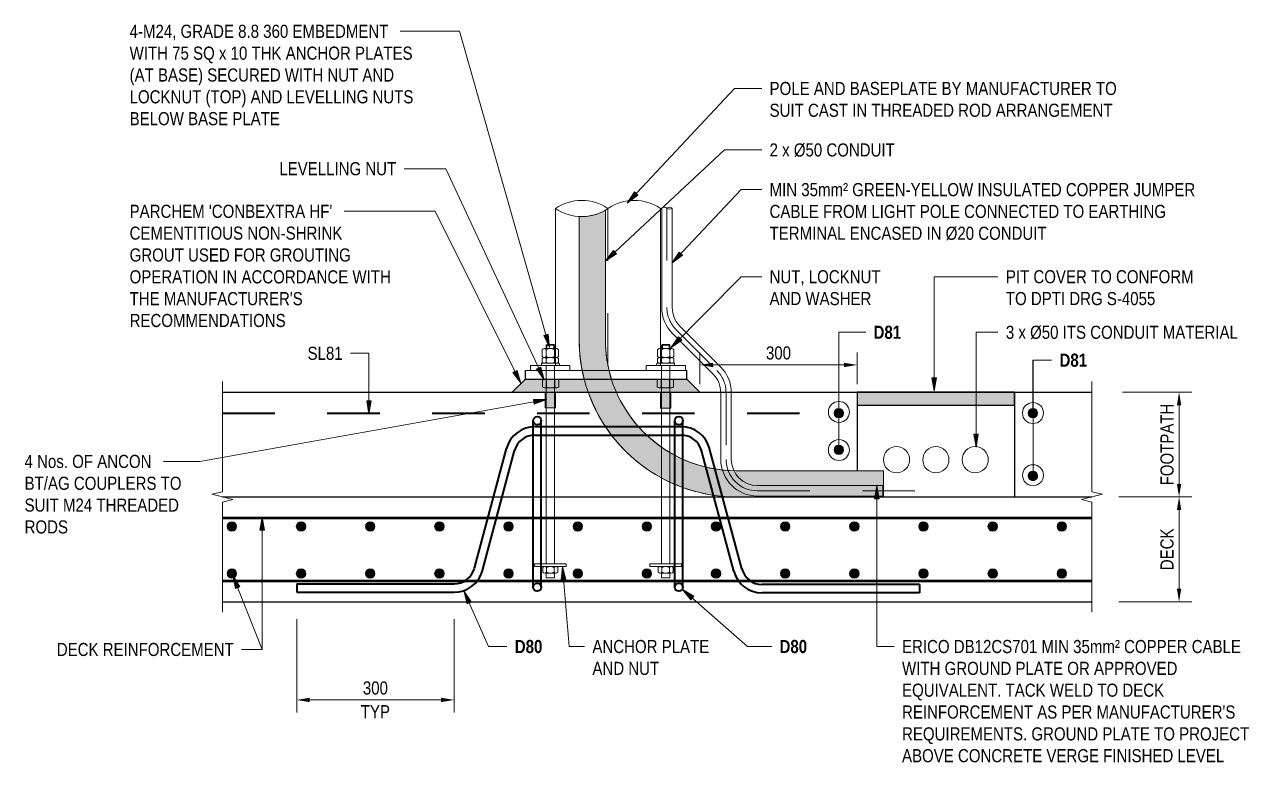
# Model space of a CAD drawing. Header units: metres. Extents: x 0.3 to 22.9, y 2.6 to 31.6.
# Drawn here: x 15.531 to 17.873, y 11.308 to 12.716 of the extents above; entities that cross this region are included whole.
import ezdxf

# ---------------------------------------------------------------- set-up
doc = ezdxf.new("R2010")
doc.units = ezdxf.units.M
doc.linetypes.add('JacobsCenter', pattern=[0.015, 0.009, -0.0015, 0.003, -0.0015])
doc.linetypes.add('JacobsDash', pattern=[0.0045, 0.003, -0.0015])
doc.layers.get('Defpoints').update_dxf_attribs({"color": 41})
for name, color, linetype, lineweight in [('A-ANNO-DIMS', 7, 'Continuous', 9), ('A-DETL', 7, 'Continuous', 13), ('A-DETL-GENF', 7, 'Continuous', 9), ('A-DETL-HDLN', 7, 'JacobsDash', 9), ('A-DETL-THIN', 7, 'Continuous', 9), ('G-ANNO-TEXT', 7, 'Continuous', 9)]:
    doc.layers.add(name, color=color, linetype=linetype, lineweight=lineweight)
doc.styles.add('Arial Narrow_4', font='ARIALN.TTF', dxfattribs={"height": 0.025})
doc.styles.add('Arial Narrow_B_2', font='ARIALNB.TTF', dxfattribs={"height": 0.025})
doc.dimstyles.new('Dimension_Standard_T__mm_', dxfattribs={"dimscale": 0.3048, "dimtxt": 0.025586, "dimasz": 0.082021, "dimexe": 0.07874, "dimexo": 0.049213, "dimgap": 0.032808, "dimtad": 1, "dimdec": 0, "dimlfac": 1000, "dimzin": 0, "dimdsep": 46, "dimtxsty": 'Arial Narrow_4', "dimsah": 1, "dimcen": 0.09, "dimaunit": 1, "dimadec": 4, "dimazin": 0, "dimtfac": 1, "dimtdec": 4, "dimtix": 1, "dimtmove": 0, "dimatfit": 3, "dimfxl": 1, "dimtvp": 1, "dimtolj": 1, "dimtzin": 0, "dimlwd": 18, "dimlwe": 18, "dimarcsym": 2})

# ---------------------------------------------------------------- blocks, each defined once
blk = doc.blocks.new('B_Det_Reinf_Bar Section_2D - Reo Dot_Scale 10_Section-2703256-DRG-2873137 - SECTION 1')
at = {"layer": 'A-DETL-GENF'}
blk.add_hatch(color=256, dxfattribs=at).paths.add_polyline_path([(0, -0.009), (0.0023, -0.0087), (0.0045, -0.0078), (0.0064, -0.0064), (0.0078, -0.0045), (0.0087, -0.0023), (0.009, 0), (0.0087, 0.0023), (0.0078, 0.0045), (0.0064, 0.0064), (0.0045, 0.0078), (0.0023, 0.0087), (0, 0.009), (-0.0023, 0.0087), (-0.0045, 0.0078), (-0.0064, 0.0064), (-0.0078, 0.0045), (-0.0087, 0.0023), (-0.009, 0), (-0.0087, -0.0023), (-0.0078, -0.0045), (-0.0064, -0.0064), (-0.0045, -0.0078), (-0.0023, -0.0087)])
for start, end in [(360, 180), (180, 360)]:
    blk.add_arc((0, 0), 0.009, start, end, dxfattribs=at)
blk = doc.blocks.new('Repeating Detail - Reo Dot_Scale 10_Section-2703256-DRG-2873137 - SECTION 1')
at = {"layer": 'A-DETL-GENF'}
for points in [[(0.009, 1.582), (0.0087, 1.5843), (0.0078, 1.5865), (0.0064, 1.5884), (0.0045, 1.5898), (0.0023, 1.5907), (0, 1.591), (-0.0023, 1.5907), (-0.0045, 1.5898), (-0.0064, 1.5884), (-0.0078, 1.5865), (-0.0087, 1.5843), (-0.009, 1.582), (-0.0087, 1.5797), (-0.0078, 1.5775), (-0.0064, 1.5756), (-0.0045, 1.5742), (-0.0023, 1.5733), (0, 1.573), (0.0023, 1.5733), (0.0045, 1.5742), (0.0064, 1.5756), (0.0078, 1.5775), (0.0087, 1.5797)], [(0.009, 1.4502), (0.0087, 1.4525), (0.0078, 1.4547), (0.0064, 1.4565), (0.0045, 1.458), (0.0023, 1.4589), (0, 1.4592), (-0.0023, 1.4589), (-0.0045, 1.458), (-0.0064, 1.4565), (-0.0078, 1.4547), (-0.0087, 1.4525), (-0.009, 1.4502), (-0.0087, 1.4478), (-0.0078, 1.4457), (-0.0064, 1.4438), (-0.0045, 1.4424), (-0.0023, 1.4415), (0, 1.4412), (0.0023, 1.4415), (0.0045, 1.4424), (0.0064, 1.4438), (0.0078, 1.4457), (0.0087, 1.4478)], [(0.009, 1.3183), (0.0087, 1.3207), (0.0078, 1.3228), (0.0064, 1.3247), (0.0045, 1.3261), (0.0023, 1.327), (0, 1.3273), (-0.0023, 1.327), (-0.0045, 1.3261), (-0.0064, 1.3247), (-0.0078, 1.3228), (-0.0087, 1.3207), (-0.009, 1.3183), (-0.0087, 1.316), (-0.0078, 1.3138), (-0.0064, 1.312), (-0.0045, 1.3105), (-0.0023, 1.3096), (0, 1.3093), (0.0023, 1.3096), (0.0045, 1.3105), (0.0064, 1.312), (0.0078, 1.3138), (0.0087, 1.316)], [(0.009, 1.1865), (0.0087, 1.1888), (0.0078, 1.191), (0.0064, 1.1929), (0.0045, 1.1943), (0.0023, 1.1952), (0, 1.1955), (-0.0023, 1.1952), (-0.0045, 1.1943), (-0.0064, 1.1929), (-0.0078, 1.191), (-0.0087, 1.1888), (-0.009, 1.1865), (-0.0087, 1.1842), (-0.0078, 1.182), (-0.0064, 1.1801), (-0.0045, 1.1787), (-0.0023, 1.1778), (0, 1.1775), (0.0023, 1.1778), (0.0045, 1.1787), (0.0064, 1.1801), (0.0078, 1.182), (0.0087, 1.1842)], [(0.009, 1.0547), (0.0087, 1.057), (0.0078, 1.0592), (0.0064, 1.061), (0.0045, 1.0625), (0.0023, 1.0634), (0, 1.0637), (-0.0023, 1.0634), (-0.0045, 1.0625), (-0.0064, 1.061), (-0.0078, 1.0592), (-0.0087, 1.057), (-0.009, 1.0547), (-0.0087, 1.0523), (-0.0078, 1.0502), (-0.0064, 1.0483), (-0.0045, 1.0469), (-0.0023, 1.046), (0, 1.0457), (0.0023, 1.046), (0.0045, 1.0469), (0.0064, 1.0483), (0.0078, 1.0502), (0.0087, 1.0523)], [(0.009, 0.9228), (0.0087, 0.9252), (0.0078, 0.9273), (0.0064, 0.9292), (0.0045, 0.9306), (0.0023, 0.9315), (0, 0.9318), (-0.0023, 0.9315), (-0.0045, 0.9306), (-0.0064, 0.9292), (-0.0078, 0.9273), (-0.0087, 0.9252), (-0.009, 0.9228), (-0.0087, 0.9205), (-0.0078, 0.9183), (-0.0064, 0.9165), (-0.0045, 0.915), (-0.0023, 0.9141), (0, 0.9138), (0.0023, 0.9141), (0.0045, 0.915), (0.0064, 0.9165), (0.0078, 0.9183), (0.0087, 0.9205)], [(0.009, 0.791), (0.0087, 0.7933), (0.0078, 0.7955), (0.0064, 0.7974), (0.0045, 0.7988), (0.0023, 0.7997), (0, 0.8), (-0.0023, 0.7997), (-0.0045, 0.7988), (-0.0064, 0.7974), (-0.0078, 0.7955), (-0.0087, 0.7933), (-0.009, 0.791), (-0.0087, 0.7887), (-0.0078, 0.7865), (-0.0064, 0.7846), (-0.0045, 0.7832), (-0.0023, 0.7823), (0, 0.782), (0.0023, 0.7823), (0.0045, 0.7832), (0.0064, 0.7846), (0.0078, 0.7865), (0.0087, 0.7887)], [(0.009, 0.6592), (0.0087, 0.6615), (0.0078, 0.6637), (0.0064, 0.6655), (0.0045, 0.667), (0.0023, 0.6679), (0, 0.6682), (-0.0023, 0.6679), (-0.0045, 0.667), (-0.0064, 0.6655), (-0.0078, 0.6637), (-0.0087, 0.6615), (-0.009, 0.6592), (-0.0087, 0.6568), (-0.0078, 0.6547), (-0.0064, 0.6528), (-0.0045, 0.6514), (-0.0023, 0.6505), (0, 0.6502), (0.0023, 0.6505), (0.0045, 0.6514), (0.0064, 0.6528), (0.0078, 0.6547), (0.0087, 0.6568)], [(0.009, 0.5273), (0.0087, 0.5297), (0.0078, 0.5318), (0.0064, 0.5337), (0.0045, 0.5351), (0.0023, 0.536), (0, 0.5363), (-0.0023, 0.536), (-0.0045, 0.5351), (-0.0064, 0.5337), (-0.0078, 0.5318), (-0.0087, 0.5297), (-0.009, 0.5273), (-0.0087, 0.525), (-0.0078, 0.5228), (-0.0064, 0.521), (-0.0045, 0.5195), (-0.0023, 0.5186), (0, 0.5183), (0.0023, 0.5186), (0.0045, 0.5195), (0.0064, 0.521), (0.0078, 0.5228), (0.0087, 0.525)], [(0.009, 0.3955), (0.0087, 0.3978), (0.0078, 0.4), (0.0064, 0.4019), (0.0045, 0.4033), (0.0023, 0.4042), (0, 0.4045), (-0.0023, 0.4042), (-0.0045, 0.4033), (-0.0064, 0.4019), (-0.0078, 0.4), (-0.0087, 0.3978), (-0.009, 0.3955), (-0.0087, 0.3932), (-0.0078, 0.391), (-0.0064, 0.3891), (-0.0045, 0.3877), (-0.0023, 0.3868), (0, 0.3865), (0.0023, 0.3868), (0.0045, 0.3877), (0.0064, 0.3891), (0.0078, 0.391), (0.0087, 0.3932)], [(0.009, 0.2637), (0.0087, 0.266), (0.0078, 0.2682), (0.0064, 0.27), (0.0045, 0.2715), (0.0023, 0.2724), (0, 0.2727), (-0.0023, 0.2724), (-0.0045, 0.2715), (-0.0064, 0.27), (-0.0078, 0.2682), (-0.0087, 0.266), (-0.009, 0.2637), (-0.0087, 0.2613), (-0.0078, 0.2592), (-0.0064, 0.2573), (-0.0045, 0.2559), (-0.0023, 0.255), (0, 0.2547), (0.0023, 0.255), (0.0045, 0.2559), (0.0064, 0.2573), (0.0078, 0.2592), (0.0087, 0.2613)], [(0.009, 0.1318), (0.0087, 0.1342), (0.0078, 0.1363), (0.0064, 0.1382), (0.0045, 0.1396), (0.0023, 0.1405), (0, 0.1408), (-0.0023, 0.1405), (-0.0045, 0.1396), (-0.0064, 0.1382), (-0.0078, 0.1363), (-0.0087, 0.1342), (-0.009, 0.1318), (-0.0087, 0.1295), (-0.0078, 0.1273), (-0.0064, 0.1255), (-0.0045, 0.124), (-0.0023, 0.1231), (0, 0.1228), (0.0023, 0.1231), (0.0045, 0.124), (0.0064, 0.1255), (0.0078, 0.1273), (0.0087, 0.1296)], [(0.009, 0), (0.0087, 0.0023), (0.0078, 0.0045), (0.0064, 0.0064), (0.0045, 0.0078), (0.0023, 0.0087), (0, 0.009), (-0.0023, 0.0087), (-0.0045, 0.0078), (-0.0064, 0.0064), (-0.0078, 0.0045), (-0.0087, 0.0023), (-0.009, 0), (-0.0087, -0.0023), (-0.0078, -0.0045), (-0.0064, -0.0064), (-0.0045, -0.0078), (-0.0023, -0.0087), (0, -0.009), (0.0023, -0.0087), (0.0045, -0.0078), (0.0064, -0.0064), (0.0078, -0.0045), (0.0087, -0.0023)]]:
    blk.add_hatch(color=256, dxfattribs=at).paths.add_polyline_path(points)
for centre, start, end in [((0, 1.582), 360, 180), ((0, 1.582), 180, 360), ((0, 1.4502), 360, 180), ((0, 1.4502), 180, 360), ((0, 1.3183), 360, 180), ((0, 1.3183), 180, 360), ((0, 1.1865), 360, 180), ((0, 1.1865), 180, 360), ((0, 1.0547), 360, 180), ((0, 1.0547), 180, 360), ((0, 0.9228), 360, 180), ((0, 0.9228), 180, 360), ((0, 0.791), 360, 180), ((0, 0.791), 180, 360), ((0, 0.6592), 360, 180), ((0, 0.6592), 180, 360), ((0, 0.5273), 360, 180), ((0, 0.5273), 180, 360), ((0, 0.3955), 360, 180), ((0, 0.3955), 180, 360), ((0, 0.2637), 360, 180), ((0, 0.2637), 180, 360), ((0, 0.1318), 360, 180), ((0, 0.1318), 180, 360), ((0, 0), 360, 180), ((0, 0), 180, 360)]:
    blk.add_arc(centre, 0.009, start, end, dxfattribs=at)
blk = doc.blocks.new('CS_DET_BreakLine_ViewScale - Std Break-7551442-DRG-2873137 - SECTION 1')
at = {"layer": 'A-DETL-GENF'}
for p, q in [((0.19, 0), (-0.02, 0)), ((0.195, 0.02), (0.19, 0)), ((0.205, -0.02), (0.195, 0.02)), ((0.21, 0), (0.205, -0.02)), ((0.42, 0), (0.21, 0))]:
    blk.add_line(p, q, dxfattribs=at)
blk = doc.blocks.new('CS_DET_BreakLine_ViewScale - Std Break-7551443-DRG-2873137 - SECTION 1')
at = {"layer": 'A-DETL-GENF'}
for p, q in [((-0.02, 0), (0.19, 0)), ((0.19, 0), (0.195, -0.02)), ((0.195, -0.02), (0.205, 0.02)), ((0.205, 0.02), (0.21, 0)), ((0.21, 0), (0.42, 0))]:
    blk.add_line(p, q, dxfattribs=at)
blk = doc.blocks.new('B_Det_Reinf_Bar Section_2D - Reo Dot_Scale 10_Section-6697486-DRG-2873137 - SECTION 1')
at = {"layer": 'A-DETL-GENF'}
blk.add_hatch(color=256, dxfattribs=at).paths.add_polyline_path([(0, 0.009), (-0.0023, 0.0087), (-0.0045, 0.0078), (-0.0064, 0.0064), (-0.0078, 0.0045), (-0.0087, 0.0023), (-0.009, 0), (-0.0087, -0.0023), (-0.0078, -0.0045), (-0.0064, -0.0064), (-0.0045, -0.0078), (-0.0023, -0.0087), (0, -0.009), (0.0023, -0.0087), (0.0045, -0.0078), (0.0064, -0.0064), (0.0078, -0.0045), (0.0087, -0.0023), (0.009, 0), (0.0087, 0.0023), (0.0078, 0.0045), (0.0064, 0.0064), (0.0045, 0.0078), (0.0023, 0.0087)])
for start, end in [(0, 180), (180, 360)]:
    blk.add_arc((0, 0), 0.009, start, end, dxfattribs=at)
blk = doc.blocks.new('DIMBLOCK13-DRG-2873137 - SECTION 1')
at = {"layer": 'A-ANNO-DIMS', "color": 0, "lineweight": 18, "transparency": 16777216}
for p, q in [((17.6163, 11.8143), (17.7553, 11.8143)), ((17.7313, 11.6393), (17.7313, 11.7893)), ((17.6163, 11.6143), (17.7553, 11.6143))]:
    blk.add_line(p, q, dxfattribs=at)
at = {"layer": 'A-ANNO-DIMS', "color": 0, "transparency": 16777216}
for points in [[(17.7271, 11.7893), (17.7355, 11.7893), (17.7313, 11.8143)], [(17.7271, 11.6393), (17.7355, 11.6393), (17.7313, 11.6143)]]:
    blk.add_solid(points, dxfattribs=at)
at = {"layer": 'Defpoints', "color": 0, "transparency": 16777216}
for p in [(17.6013, 11.8143), (17.7313, 11.8143), (17.6013, 11.6143)]:
    blk.add_point(p, dxfattribs=at)
at = {"layer": 'A-ANNO-DIMS', "color": 0, "lineweight": 18, "transparency": 16777216, "insert": (17.7084, 11.7143), "char_height": 0.025, "width": 0.09552, "attachment_point": 5, "rotation": 90, "style": 'Arial Narrow_4'}
blk.add_mtext('\\A1;DECK', dxfattribs=at)
blk = doc.blocks.new('DIMBLOCK14-DRG-2873137 - SECTION 1')
at = {"layer": 'A-ANNO-DIMS', "color": 0, "lineweight": 18, "transparency": 16777216}
for p, q in [((17.6236, 12.0143), (17.7553, 12.0143)), ((17.7313, 11.8393), (17.7313, 11.9893)), ((17.6163, 11.8143), (17.7553, 11.8143))]:
    blk.add_line(p, q, dxfattribs=at)
at = {"layer": 'A-ANNO-DIMS', "color": 0, "transparency": 16777216}
for points in [[(17.7271, 11.9893), (17.7355, 11.9893), (17.7313, 12.0143)], [(17.7271, 11.8393), (17.7355, 11.8393), (17.7313, 11.8143)]]:
    blk.add_solid(points, dxfattribs=at)
at = {"layer": 'Defpoints', "color": 0, "transparency": 16777216}
for p in [(17.6086, 12.0143), (17.7313, 12.0143), (17.6013, 11.8143)]:
    blk.add_point(p, dxfattribs=at)
at = {"layer": 'A-ANNO-DIMS', "color": 0, "lineweight": 18, "transparency": 16777216, "insert": (17.7084, 11.9143), "char_height": 0.025, "width": 0.187142, "attachment_point": 5, "rotation": 90, "style": 'Arial Narrow_4'}
blk.add_mtext('\\A1;FOOTPATH', dxfattribs=at)
blk = doc.blocks.new('DIMBLOCK15-DRG-2873137 - SECTION 1')
at = {"layer": 'A-ANNO-DIMS', "color": 0, "lineweight": 18, "transparency": 16777216}
for p, q in [((16.0493, 11.5813), (16.0493, 11.403)), ((16.3493, 11.5813), (16.3493, 11.403)), ((16.0743, 11.427), (16.3243, 11.427))]:
    blk.add_line(p, q, dxfattribs=at)
at = {"layer": 'A-ANNO-DIMS', "color": 0, "transparency": 16777216}
for points in [[(16.0743, 11.4312), (16.0743, 11.4228), (16.0493, 11.427)], [(16.3243, 11.4312), (16.3243, 11.4228), (16.3493, 11.427)]]:
    blk.add_solid(points, dxfattribs=at)
at = {"layer": 'Defpoints', "color": 0, "transparency": 16777216}
for p in [(16.0493, 11.5963), (16.3493, 11.5963), (16.3493, 11.427)]:
    blk.add_point(p, dxfattribs=at)
at = {"layer": 'A-ANNO-DIMS', "color": 0, "lineweight": 18, "transparency": 16777216, "char_height": 0.025, "width": 0.066767, "attachment_point": 5, "style": 'Arial Narrow_4'}
for s, insert in [('\\A1;300', (16.1993, 11.4497)), ('\\A1;TYP', (16.1993, 11.4045))]:
    blk.add_mtext(s, dxfattribs=dict(at, insert=insert))
blk = doc.blocks.new('DIMBLOCK16-DRG-2873137 - SECTION 1')
at = {"layer": 'A-ANNO-DIMS', "color": 0, "lineweight": 18, "transparency": 16777216}
for p, q in [((16.8177, 12.0293), (16.8177, 12.0902)), ((17.1177, 12.0293), (17.1177, 12.0902)), ((16.8427, 12.0662), (17.0927, 12.0662))]:
    blk.add_line(p, q, dxfattribs=at)
at = {"layer": 'A-ANNO-DIMS', "color": 0, "transparency": 16777216}
for points in [[(16.8427, 12.0703), (16.8427, 12.062), (16.8177, 12.0662)], [(17.0927, 12.0703), (17.0927, 12.062), (17.1177, 12.0662)]]:
    blk.add_solid(points, dxfattribs=at)
at = {"layer": 'Defpoints', "color": 0, "transparency": 16777216}
for p in [(17.1177, 12.0662), (16.8177, 12.0143), (17.1177, 12.0143)]:
    blk.add_point(p, dxfattribs=at)
at = {"layer": 'A-ANNO-DIMS', "color": 0, "lineweight": 18, "transparency": 16777216, "insert": (16.9677, 12.0889), "char_height": 0.025, "width": 0.05702, "attachment_point": 5, "style": 'Arial Narrow_4'}
blk.add_mtext('\\A1;300', dxfattribs=at)

msp = doc.modelspace()

# ---------------------------------------------------------------- hatches: boundary and pattern name
at = {"layer": 'A-DETL-GENF', "true_color": 0xc0c0c0}
h = msp.add_hatch(color=9, dxfattribs=at)
h.paths.add_polyline_path([(16.8877, 11.8143), (17.1677, 11.8143), (17.1677, 11.8643), (16.8877, 11.8643), (16.8689, 11.865), (16.8503, 11.8671), (16.8321, 11.8706), (16.8141, 11.8754), (16.7964, 11.8816), (16.7793, 11.889), (16.7628, 11.8978), (16.7469, 11.9078), (16.7319, 11.9188), (16.7177, 11.931), (16.7045, 11.9443), (16.6923, 11.9584), (16.6812, 11.9734), (16.6712, 11.9893), (16.6625, 12.0058), (16.6588, 12.0143), (16.605, 12.0143), (16.6106, 11.9995), (16.6187, 11.9816), (16.628, 11.9643), (16.6383, 11.9476), (16.6497, 11.9317), (16.6622, 11.9165), (16.6756, 11.9022), (16.6899, 11.8888), (16.7051, 11.8763), (16.7211, 11.8648), (16.7377, 11.8545), (16.7551, 11.8452), (16.7729, 11.8371), (16.7913, 11.8302), (16.8101, 11.8245), (16.8292, 11.8201), (16.8485, 11.8169), (16.868, 11.815)])
h.paths.add_polyline_path([(16.6462, 12.0393), (16.6493, 12.0393), (16.6489, 12.0406), (16.644, 12.0587), (16.6406, 12.0769), (16.6385, 12.0954), (16.6377, 12.1143), (16.6377, 12.3615), (16.622, 12.3542), (16.6051, 12.3501), (16.5877, 12.3494), (16.5877, 12.1143), (16.5884, 12.0945), (16.5903, 12.075), (16.5935, 12.0558), (16.5974, 12.0393), (16.6316, 12.0393)])
msp.add_hatch(color=9, dxfattribs=at).paths.add_polyline_path([(16.7365, 12.0143), (16.8177, 12.0143), (16.7927, 12.0393), (16.4852, 12.0393), (16.4602, 12.0143), (16.5427, 12.0143)])
at = {"layer": 'A-DETL-GENF', "true_color": 0x808080}
for points in [[(16.5227, 11.9843), (16.5427, 11.9843), (16.5427, 12.0143), (16.5227, 12.0143), (16.5227, 12.012)], [(16.7427, 11.9834), (16.7627, 11.9834), (16.7627, 12.0143), (16.7427, 12.0143), (16.7427, 12.012)], [(17.1177, 11.9893), (17.4177, 11.9893), (17.4177, 12.0143), (17.1177, 12.0143), (17.1177, 12.012)]]:
    msp.add_hatch(color=8, dxfattribs=at).paths.add_polyline_path(points)
at = {"layer": 'G-ANNO-TEXT'}
for points in [[(16.6795, 12.3749), (16.6997, 12.3901), (16.6933, 12.3962)], [(16.6376, 12.2641), (16.6589, 12.2779), (16.6529, 12.2844)], [(16.7646, 12.2602), (16.7849, 12.2754), (16.7785, 12.2815)], [(16.5314, 12.0994), (16.5288, 12.1247), (16.5203, 12.1223)], [(16.7625, 12.0986), (16.7832, 12.1133), (16.777, 12.1195)], [(16.4766, 12.0311), (16.4694, 12.0554), (16.4615, 12.0515)], [(16.5212, 12.0377), (16.5146, 12.0622), (16.5066, 12.0585)], [(17.2647, 12.0165), (17.269, 12.0415), (17.2602, 12.0415)], [(16.1871, 11.9725), (16.1915, 11.9975), (16.1827, 11.9975)], [(16.526, 12.0001), (16.5006, 12), (16.5022, 11.9914)], [(17.3442, 11.9092), (17.3486, 11.9342), (17.3398, 11.9342)], [(17.1549, 11.8357), (17.1505, 11.8107), (17.1594, 11.8107)], [(15.9836, 11.7757), (15.9792, 11.7507), (15.988, 11.7507)], [(16.5559, 11.6816), (16.5537, 11.6563), (16.5624, 11.657)], [(15.9273, 11.6641), (15.9325, 11.6393), (15.9407, 11.6425)], [(16.368, 11.6352), (16.374, 11.6106), (16.3821, 11.6141)], [(16.7849, 11.638), (16.8008, 11.6182), (16.8066, 11.6248)]]:
    msp.add_hatch(color=256, dxfattribs=at).paths.add_polyline_path(points)

# ---------------------------------------------------------------- linework, layer by layer
at = {"layer": 'A-DETL', "lineweight": 18}
for p, q in [((16.5427, 12.3653), (16.5427, 12.0653)), ((16.7427, 12.3653), (16.7427, 12.0653)), ((16.4852, 12.0553), (16.7927, 12.0553)), ((16.4852, 12.0393), (16.4602, 12.0143)), ((16.7927, 12.0393), (16.4852, 12.0393)), ((16.8177, 12.0143), (16.7927, 12.0393)), ((16.4602, 12.0143), (16.5227, 12.0143)), ((16.5427, 12.0143), (16.7427, 12.0143)), ((16.7627, 12.0143), (16.8177, 12.0143))]:
    msp.add_line(p, q, dxfattribs=at)
at = {"layer": 'A-DETL'}
for p, q in [((16.5877, 12.3494), (16.5877, 12.1143)), ((16.6377, 12.1143), (16.6377, 12.3615)), ((16.4952, 12.0653), (16.5702, 12.0653)), ((16.4952, 12.0553), (16.4952, 12.0653)), ((16.5702, 12.0653), (16.5702, 12.0553)), ((16.7152, 12.0653), (16.7902, 12.0653)), ((16.7152, 12.0553), (16.7152, 12.0653)), ((16.7902, 12.0653), (16.7902, 12.0553)), ((16.5702, 12.0553), (16.4952, 12.0553)), ((16.7902, 12.0553), (16.7152, 12.0553)), ((16.5427, 12.0143), (16.5227, 12.0143)), ((16.5227, 12.0143), (16.5227, 11.9843)), ((16.5427, 11.9843), (16.5427, 12.0143)), ((16.7627, 12.0143), (16.7427, 12.0143)), ((16.7427, 12.0143), (16.7427, 11.9834)), ((16.7627, 11.9834), (16.7627, 12.0143)), ((16.5227, 11.9843), (16.5427, 11.9843)), ((16.7427, 11.9834), (16.7627, 11.9834)), ((17.1677, 11.8643), (16.8877, 11.8643)), ((17.1677, 11.8143), (17.1677, 11.8643))]:
    msp.add_line(p, q, dxfattribs=at)
at = {"layer": 'A-DETL', "lineweight": 9}
for p, q in [((16.5877, 12.3494), (16.5877, 12.1143)), ((16.6377, 12.3615), (16.6377, 12.1143)), ((16.5247, 12.0143), (16.5247, 11.6867)), ((16.5407, 12.0143), (16.5407, 11.6867)), ((16.7447, 12.0143), (16.7447, 11.6867)), ((16.7607, 12.0143), (16.7607, 11.6867)), ((16.8877, 11.8643), (17.1677, 11.8643)), ((17.1677, 11.8643), (17.1677, 11.8143)), ((16.8877, 11.8143), (17.1677, 11.8143)), ((16.5185, 11.6796), (16.5185, 11.6711)), ((16.5434, 11.6689), (16.5221, 11.6689)), ((16.5247, 11.6602), (16.5247, 11.6681)), ((16.5256, 11.6796), (16.5256, 11.6711)), ((16.5399, 11.6796), (16.5399, 11.6711)), ((16.5407, 11.6681), (16.5407, 11.6602)), ((16.5469, 11.6796), (16.5469, 11.6711)), ((16.7385, 11.6796), (16.7385, 11.6711)), ((16.7421, 11.6689), (16.7634, 11.6689)), ((16.7447, 11.6681), (16.7447, 11.6602)), ((16.7456, 11.6796), (16.7456, 11.6711)), ((16.7599, 11.6796), (16.7599, 11.6711)), ((16.7607, 11.6602), (16.7607, 11.6681)), ((16.7669, 11.6796), (16.7669, 11.6711)), ((16.5407, 11.6602), (16.5247, 11.6602)), ((16.7447, 11.6602), (16.7607, 11.6602))]:
    msp.add_line(p, q, dxfattribs=at)
at = {"layer": 'A-DETL', "linetype": 'JacobsCenter', "lineweight": 9}
for p, q in [((16.6427, 12.3647), (16.6427, 12.0553)), ((16.5027, 11.6867), (16.5027, 11.6817)), ((16.5027, 11.6867), (16.5627, 11.6867)), ((16.5027, 11.6817), (16.5627, 11.6817)), ((16.5627, 11.6817), (16.5627, 11.6867)), ((16.7227, 11.6817), (16.7227, 11.6867)), ((16.7827, 11.6867), (16.7227, 11.6867)), ((16.7827, 11.6817), (16.7227, 11.6817)), ((16.7827, 11.6867), (16.7827, 11.6817))]:
    msp.add_line(p, q, dxfattribs=at)
at = {"layer": 'A-DETL', "color": 1, "lineweight": 9, "true_color": 0xff0000}
for p, q in [((16.7451, 12.3653), (16.7451, 12.1757)), ((16.7651, 12.3653), (16.7651, 12.1757)), ((16.7797, 12.1404), (16.8572, 12.0628)), ((16.7656, 12.1262), (16.8431, 12.0487)), ((16.8577, 12.0133), (16.8577, 11.886)), ((16.8777, 12.0133), (16.8777, 11.886)), ((16.9277, 11.836), (17.1666, 11.836)), ((17.1666, 11.836), (17.1666, 11.816)), ((16.9277, 11.816), (17.1666, 11.816))]:
    msp.add_line(p, q, dxfattribs=at)
at = {"layer": 'A-DETL', "linetype": 'JacobsDash'}
for p, q in [((16.5247, 12.0143), (16.5247, 12.0643)), ((16.5407, 12.0143), (16.5407, 12.0643)), ((16.7447, 12.0143), (16.7447, 12.0643)), ((16.7607, 12.0143), (16.7607, 12.0643))]:
    msp.add_line(p, q, dxfattribs=at)
at = {"layer": 'A-DETL', "color": 8, "linetype": 'JacobsDash', "lineweight": 25, "true_color": 0x808080}
msp.add_line((16.4852, 12.0393), (16.4852, 12.0553), dxfattribs=at)
at = {"layer": 'A-DETL', "lineweight": 25}
for p, q in [((16.7927, 12.0393), (16.7927, 12.0553)), ((16.4602, 12.0143), (16.4852, 12.0393)), ((16.4852, 12.0393), (16.7927, 12.0393)), ((16.7927, 12.0393), (16.8177, 12.0143)), ((15.9077, 12.0143), (17.5652, 12.0143)), ((17.4177, 12.0143), (17.1177, 12.0143)), ((17.1177, 12.0143), (17.1177, 11.9893)), ((17.1177, 12.0143), (17.1177, 11.8643)), ((17.4177, 11.9893), (17.4177, 12.0143)), ((17.4177, 12.0143), (17.4177, 11.8143)), ((17.1177, 11.9893), (17.4177, 11.9893)), ((15.9077, 11.8143), (17.5652, 11.8143)), ((15.9077, 11.6143), (17.5652, 11.6143))]:
    msp.add_line(p, q, dxfattribs=at)
at = {"layer": 'A-DETL', "linetype": 'JacobsDash', "lineweight": 40}
msp.add_line((15.9077, 11.9743), (17.0627, 11.9743), dxfattribs=at)
at = {"layer": 'A-DETL', "lineweight": 40}
for p, q in [((16.5001, 11.642), (16.5001, 11.9599)), ((16.5034, 11.9484), (16.7834, 11.9484)), ((16.5156, 11.642), (16.5156, 11.9599)), ((16.7699, 11.642), (16.7699, 11.9599)), ((16.7854, 11.642), (16.7854, 11.9599)), ((16.5034, 11.9324), (16.7834, 11.9324)), ((16.388, 11.6781), (16.4493, 11.9069)), ((16.4034, 11.6739), (16.4647, 11.9028)), ((16.8824, 11.6727), (16.8208, 11.9028)), ((16.8979, 11.6769), (16.8362, 11.9069)), ((16.0493, 11.6484), (16.3493, 11.6484)), ((16.0493, 11.6484), (16.0493, 11.6324)), ((17.2365, 11.6472), (16.9365, 11.6472)), ((17.2365, 11.6472), (17.2365, 11.6312)), ((16.0493, 11.6324), (16.3493, 11.6324)), ((17.2365, 11.6312), (16.9365, 11.6312))]:
    msp.add_line(p, q, dxfattribs=at)
at = {"layer": 'A-DETL', "color": 8, "lineweight": 50, "true_color": 0x808080}
for p, q in [((15.9077, 11.7743), (17.5652, 11.7743)), ((15.9077, 11.6543), (17.5652, 11.6543))]:
    msp.add_line(p, q, dxfattribs=at)
at = {"layer": 'A-DETL', "lineweight": 40}
for centre in [(16.5078, 11.9599), (16.7777, 11.9599), (16.5078, 11.642), (16.7777, 11.642)]:
    msp.add_circle(centre, 0.00775, dxfattribs=at)
at = {"layer": 'A-DETL'}
for centre in [(17.1927, 11.8854), (17.2677, 11.8854), (17.3427, 11.8854)]:
    msp.add_circle(centre, 0.025, dxfattribs=at)
at = {"layer": 'A-DETL', "lineweight": 18}
for centre, start, end in [((16.5927, 12.2917), 55.5928, 124.4072), ((16.6927, 12.2917), 55.5928, 124.4072), ((16.5927, 12.4377), 235.5928, 304.4072)]:
    msp.add_arc(centre, 0.0885, start, end, dxfattribs=at)
at = {"layer": 'A-DETL', "lineweight": 9}
for centre, radius, start, end in [((16.5927, 12.4377), 0.0885, 266.7607, 300.5682), ((16.8877, 12.1143), 0.3, 180, 270), ((16.8877, 12.1143), 0.25, 180, 270), ((16.5221, 11.6777), 0.00398, 27.2195, 152.7805), ((16.5221, 11.6729), 0.00398, 207.2195, 332.7805), ((16.5327, 11.6689), 0.0128, 56.2475, 123.7525), ((16.5327, 11.6817), 0.0128, 236.2475, 303.7525), ((16.5434, 11.6777), 0.00398, 27.2195, 152.7805), ((16.5434, 11.6729), 0.00398, 207.2195, 332.7805), ((16.7421, 11.6777), 0.00398, 27.2195, 152.7805), ((16.7421, 11.6729), 0.00398, 207.2195, 332.7805), ((16.7527, 11.6689), 0.0128, 56.2475, 123.7525), ((16.7527, 11.6817), 0.0128, 236.2475, 303.7525), ((16.7634, 11.6777), 0.00398, 27.2195, 152.7805), ((16.7634, 11.6729), 0.00398, 207.2195, 332.7805)]:
    msp.add_arc(centre, radius, start, end, dxfattribs=at)
at = {"layer": 'A-DETL', "color": 1, "lineweight": 9, "true_color": 0xff0000}
for centre, radius, start, end in [((16.7501, 12.3597), 0.0075, 48.1897, 131.8103), ((16.7601, 12.3597), 0.0075, 48.1897, 131.8103), ((16.7601, 12.3709), 0.0075, 228.1897, 311.8103), ((16.8151, 12.1757), 0.07, 180, 225), ((16.8151, 12.1757), 0.05, 180, 225), ((16.8077, 12.0133), 0.05, 0, 45), ((16.8077, 12.0133), 0.07, 0, 45), ((16.9277, 11.886), 0.07, 180, 270), ((16.9277, 11.886), 0.05, 180, 270)]:
    msp.add_arc(centre, radius, start, end, dxfattribs=at)
at = {"layer": 'A-DETL'}
for radius, start, end in [(0.3, 180, 194.486), (0.25, 180, 197.4691), (0.3, 199.4743, 270), (0.25, 203.5922, 270)]:
    msp.add_arc((16.8877, 12.1143), radius, start, end, dxfattribs=at)
at = {"layer": 'A-DETL', "lineweight": 40}
for centre, radius, start, end in [((16.5034, 11.8924), 0.056, 90, 165), ((16.7821, 11.8924), 0.056, 15, 90), ((16.5034, 11.8924), 0.04, 90, 165), ((16.7821, 11.8924), 0.04, 15, 90), ((16.3493, 11.6884), 0.04, 270, 345), ((16.3493, 11.6884), 0.056, 270, 345), ((16.9365, 11.6872), 0.056, 195, 270), ((16.9365, 11.6872), 0.04, 195, 270)]:
    msp.add_arc(centre, radius, start, end, dxfattribs=at)
at = {"layer": 'A-DETL-HDLN'}
for p, q in [((16.7551, 12.3653), (16.7551, 12.1757)), ((16.7726, 12.1333), (16.8502, 12.0558)), ((16.8677, 12.0133), (16.8677, 11.886)), ((16.9277, 11.826), (17.2558, 11.826))]:
    msp.add_line(p, q, dxfattribs=at)
for centre, start, end in [((16.8151, 12.1757), 180, 225), ((16.8077, 12.0133), 0, 45), ((16.9277, 11.886), 180, 270)]:
    msp.add_arc(centre, 0.06, start, end, dxfattribs=at)
at = {"layer": 'A-DETL-THIN'}
for p, q in [((16.5172, 12.0953), (16.5172, 12.0823)), ((16.5211, 12.0973), (16.5445, 12.0973)), ((16.5248, 12.1037), (16.5408, 12.1037)), ((16.5248, 12.0973), (16.5248, 12.1037)), ((16.5265, 12.1053), (16.5249, 12.1037)), ((16.525, 12.0823), (16.525, 12.0953)), ((16.5264, 12.1053), (16.5392, 12.1053)), ((16.5264, 12.0973), (16.5264, 12.1053)), ((16.5392, 12.1053), (16.5408, 12.1037)), ((16.5392, 12.0973), (16.5392, 12.1053)), ((16.5406, 12.0953), (16.5406, 12.0823)), ((16.5408, 12.1037), (16.5408, 12.0973)), ((16.5484, 12.0823), (16.5484, 12.0953)), ((16.7371, 12.0823), (16.7371, 12.0953)), ((16.7644, 12.0973), (16.741, 12.0973)), ((16.7463, 12.1053), (16.7447, 12.1037)), ((16.7447, 12.1037), (16.7447, 12.0973)), ((16.7607, 12.1037), (16.7447, 12.1037)), ((16.7449, 12.0953), (16.7449, 12.0823)), ((16.7463, 12.0973), (16.7463, 12.1053)), ((16.7591, 12.1053), (16.7463, 12.1053)), ((16.759, 12.1053), (16.7606, 12.1037)), ((16.7591, 12.0973), (16.7591, 12.1053)), ((16.7605, 12.0823), (16.7605, 12.0953)), ((16.7607, 12.0973), (16.7607, 12.1037)), ((16.7683, 12.0953), (16.7683, 12.0823)), ((16.5497, 12.0693), (16.5158, 12.0693)), ((16.5158, 12.0693), (16.5158, 12.0653)), ((16.5158, 12.0653), (16.5497, 12.0653)), ((16.5172, 12.0783), (16.5172, 12.0713)), ((16.5211, 12.0803), (16.5445, 12.0803)), ((16.525, 12.0783), (16.525, 12.0713)), ((16.5405, 12.0783), (16.5405, 12.0713)), ((16.5484, 12.0713), (16.5484, 12.0783)), ((16.5497, 12.0653), (16.5497, 12.0693)), ((16.7358, 12.0693), (16.7697, 12.0693)), ((16.7358, 12.0653), (16.7358, 12.0693)), ((16.7697, 12.0653), (16.7358, 12.0653)), ((16.7371, 12.0713), (16.7371, 12.0783)), ((16.7644, 12.0803), (16.741, 12.0803)), ((16.745, 12.0783), (16.745, 12.0713)), ((16.7605, 12.0783), (16.7605, 12.0713)), ((16.7683, 12.0783), (16.7683, 12.0713)), ((16.7697, 12.0693), (16.7697, 12.0653)), ((16.5178, 12.0373), (16.5178, 12.0243)), ((16.5217, 12.0393), (16.5451, 12.0393)), ((16.5217, 12.0223), (16.5451, 12.0223)), ((16.5256, 12.0243), (16.5256, 12.0373)), ((16.5412, 12.0373), (16.5412, 12.0243)), ((16.549, 12.0243), (16.549, 12.0373)), ((16.7365, 12.0243), (16.7365, 12.0373)), ((16.7638, 12.0393), (16.7404, 12.0393)), ((16.7638, 12.0223), (16.7404, 12.0223)), ((16.7443, 12.0373), (16.7443, 12.0243)), ((16.7599, 12.0243), (16.7599, 12.0373)), ((16.7677, 12.0373), (16.7677, 12.0243))]:
    msp.add_line(p, q, dxfattribs=at)
for centre, radius, start, end in [((16.5211, 12.0925), 0.0048, 35.7181, 144.2819), ((16.5328, 12.0811), 0.0162, 61.2476, 118.7524), ((16.5445, 12.0925), 0.0048, 35.7181, 144.2819), ((16.741, 12.0925), 0.0048, 35.7181, 144.2819), ((16.7527, 12.0811), 0.0162, 61.2476, 118.7524), ((16.7644, 12.0925), 0.0048, 35.7181, 144.2819), ((16.5211, 12.0851), 0.0048, 215.7181, 324.2819), ((16.5211, 12.0755), 0.0048, 35.7181, 144.2819), ((16.5211, 12.0741), 0.0048, 215.7181, 324.2819), ((16.5328, 12.0965), 0.0162, 241.2476, 298.7524), ((16.5328, 12.0641), 0.0162, 61.2476, 118.7524), ((16.5445, 12.0851), 0.0048, 215.7181, 324.2819), ((16.5445, 12.0755), 0.0048, 35.7181, 144.2819), ((16.741, 12.0851), 0.0048, 215.7181, 324.2819), ((16.741, 12.0755), 0.0048, 35.7181, 144.2819), ((16.7527, 12.0965), 0.0162, 241.2476, 298.7524), ((16.7527, 12.0641), 0.0162, 61.2476, 118.7524), ((16.7644, 12.0851), 0.0048, 215.7181, 324.2819), ((16.7644, 12.0755), 0.0048, 35.7181, 144.2819), ((16.7644, 12.0741), 0.0048, 215.7181, 324.2819), ((16.5217, 12.0345), 0.0048, 35.7181, 144.2819), ((16.5217, 12.0271), 0.0048, 215.7181, 324.2819), ((16.5334, 12.0231), 0.0162, 61.2476, 118.7524), ((16.5334, 12.0385), 0.0162, 241.2476, 298.7524), ((16.5451, 12.0345), 0.0048, 35.7181, 144.2819), ((16.5451, 12.0271), 0.0048, 215.7181, 324.2819), ((16.7404, 12.0345), 0.0048, 35.7181, 144.2819), ((16.7404, 12.0271), 0.0048, 215.7181, 324.2819), ((16.7521, 12.0231), 0.0162, 61.2476, 118.7524), ((16.7521, 12.0385), 0.0162, 241.2476, 298.7524), ((16.7638, 12.0345), 0.0048, 35.7181, 144.2819), ((16.7638, 12.0271), 0.0048, 215.7181, 324.2819)]:
    msp.add_arc(centre, radius, start, end, dxfattribs=at)
for centre, major_axis, start_param, end_param in [((16.5327, 12.0855), (0, 0.0162), 2.639768, 3.643417), ((16.5444, 12.0741), (0, 0.0048), 2.194195, 4.08899), ((16.7411, 12.0741), (0, 0.0048), 2.194195, 4.08899), ((16.7527, 12.0855), (0, 0.0162), 2.639768, 3.643417)]:
    msp.add_ellipse(centre, major_axis=major_axis, ratio=0.99666, start_param=start_param, end_param=end_param, dxfattribs=at)
at = {"layer": 'G-ANNO-TEXT'}
for p, q in [((16.2927, 12.7028), (16.2466, 12.7028)), ((16.3595, 12.7028), (16.2927, 12.7028)), ((16.5314, 12.0994), (16.3595, 12.7028)), ((16.6795, 12.3749), (16.8841, 12.5937)), ((16.8841, 12.5937), (16.9357, 12.5937)), ((16.6376, 12.2641), (16.865, 12.4764)), ((16.865, 12.4764), (16.9357, 12.4764)), ((16.2548, 12.4406), (16.2541, 12.4406)), ((16.3336, 12.4406), (16.2548, 12.4406)), ((16.5212, 12.0377), (16.3336, 12.4406)), ((16.6933, 12.3962), (16.6795, 12.3749)), ((16.6997, 12.3901), (16.6933, 12.3962)), ((16.7646, 12.2602), (16.8967, 12.4007)), ((16.8967, 12.4007), (16.9357, 12.4007)), ((16.6795, 12.3749), (16.6997, 12.3901)), ((16.2566, 12.3593), (16.1401, 12.3593)), ((16.3132, 12.3593), (16.2566, 12.3593)), ((16.4766, 12.0311), (16.3132, 12.3593)), ((16.6529, 12.2844), (16.6376, 12.2641)), ((16.6376, 12.2641), (16.6589, 12.2779)), ((16.6589, 12.2779), (16.6529, 12.2844)), ((16.7785, 12.2815), (16.7646, 12.2602)), ((16.7646, 12.2602), (16.7849, 12.2754)), ((16.7849, 12.2754), (16.7785, 12.2815)), ((16.7625, 12.0986), (16.8967, 12.2345)), ((16.8967, 12.2345), (16.9357, 12.2345)), ((17.2645, 12.2345), (17.3861, 12.2345)), ((17.2647, 12.0165), (17.2645, 12.2345)), ((16.5288, 12.1247), (16.5203, 12.1223)), ((16.5203, 12.1223), (16.5314, 12.0994)), ((16.5314, 12.0994), (16.5288, 12.1247)), ((16.777, 12.1195), (16.7625, 12.0986)), ((16.7625, 12.0986), (16.7832, 12.1133)), ((16.7832, 12.1133), (16.777, 12.1195)), ((17.0829, 12.1285), (17.1339, 12.1285)), ((17.0829, 11.9038), (17.0829, 12.1285)), ((17.0829, 12.1285), (17.1339, 12.1285)), ((17.0829, 11.9765), (17.0829, 12.1285)), ((17.3442, 12.1285), (17.3861, 12.1285)), ((17.3442, 11.9092), (17.3442, 12.1285)), ((16.1656, 12.0884), (16.1518, 12.0884)), ((16.1871, 12.0884), (16.1656, 12.0884)), ((16.1871, 11.9725), (16.1871, 12.0884)), ((17.4528, 12.0753), (17.4884, 12.0753)), ((17.4528, 11.9744), (17.4528, 12.0753)), ((17.4529, 12.0753), (17.4884, 12.0753)), ((17.4529, 11.8557), (17.4529, 12.0753)), ((16.4694, 12.0554), (16.4615, 12.0515)), ((16.4615, 12.0515), (16.4766, 12.0311)), ((16.4766, 12.0311), (16.4694, 12.0554)), ((16.5146, 12.0622), (16.5066, 12.0585)), ((16.5066, 12.0585), (16.5212, 12.0377)), ((16.5212, 12.0377), (16.5146, 12.0622)), ((17.269, 12.0415), (17.2602, 12.0415)), ((17.2602, 12.0415), (17.2647, 12.0165)), ((17.2647, 12.0165), (17.269, 12.0415)), ((16.526, 12.0001), (15.8644, 11.8821)), ((16.1915, 11.9975), (16.1827, 11.9975)), ((16.1827, 11.9975), (16.1871, 11.9725)), ((16.1871, 11.9725), (16.1915, 11.9975)), ((16.526, 12.0001), (16.5006, 12)), ((16.5006, 12), (16.5022, 11.9914)), ((16.5022, 11.9914), (16.526, 12.0001)), ((17.3486, 11.9342), (17.3398, 11.9342)), ((17.3398, 11.9342), (17.3442, 11.9092)), ((17.3442, 11.9092), (17.3486, 11.9342)), ((15.8644, 11.8821), (15.7956, 11.8821)), ((17.1549, 11.8357), (17.1505, 11.8107)), ((17.1594, 11.8107), (17.1549, 11.8357)), ((17.1549, 11.8357), (17.1549, 11.5289)), ((17.1505, 11.8107), (17.1594, 11.8107)), ((15.9836, 11.7757), (15.9792, 11.7507)), ((15.988, 11.7507), (15.9836, 11.7757)), ((15.9836, 11.7757), (15.9836, 11.5233)), ((15.9792, 11.7507), (15.988, 11.7507)), ((16.5559, 11.6816), (16.5537, 11.6563)), ((16.5624, 11.657), (16.5559, 11.6816)), ((16.5559, 11.6816), (16.569, 11.5289)), ((15.9273, 11.6641), (15.9325, 11.6393)), ((15.9407, 11.6425), (15.9273, 11.6641)), ((15.9273, 11.6641), (15.9836, 11.5233)), ((15.9325, 11.6393), (15.9407, 11.6425)), ((16.5537, 11.6563), (16.5624, 11.657)), ((16.368, 11.6352), (16.374, 11.6106)), ((16.3821, 11.6141), (16.368, 11.6352)), ((16.368, 11.6352), (16.4148, 11.5289)), ((16.7849, 11.638), (16.8008, 11.6182)), ((16.8066, 11.6248), (16.7849, 11.638)), ((16.7849, 11.638), (16.9084, 11.5289)), ((16.8008, 11.6182), (16.8066, 11.6248)), ((16.374, 11.6106), (16.3821, 11.6141)), ((16.4148, 11.5289), (16.4501, 11.5289)), ((16.569, 11.5289), (16.598, 11.5289)), ((16.9084, 11.5289), (16.9547, 11.5289)), ((17.1549, 11.5289), (17.1882, 11.5289)), ((15.9451, 11.5233), (15.9444, 11.5233)), ((15.9836, 11.5233), (15.9451, 11.5233)), ((15.9836, 11.5233), (15.9451, 11.5233))]:
    msp.add_line(p, q, dxfattribs=at)
for centre in [(17.0829, 11.9765), (17.4528, 11.9744), (17.0829, 11.9038), (17.4529, 11.8557)]:
    msp.add_circle(centre, 0.02, dxfattribs=at)

# ---------------------------------------------------------------- block references
at = {"layer": 'A-DETL-GENF'}
for name, p, rotation in [('CS_DET_BreakLine_ViewScale - Std Break-7551443-DRG-2873137 - SECTION 1', (15.9077, 11.6143), 90.0000000000001), ('CS_DET_BreakLine_ViewScale - Std Break-7551442-DRG-2873137 - SECTION 1', (17.5652, 11.6143), 89.99999999999991), ('B_Det_Reinf_Bar Section_2D - Reo Dot_Scale 10_Section-6697486-DRG-2873137 - SECTION 1', (17.4527, 11.974), 180), ('B_Det_Reinf_Bar Section_2D - Reo Dot_Scale 10_Section-2703256-DRG-2873137 - SECTION 1', (17.4527, 11.8545), 180), ('Repeating Detail - Reo Dot_Scale 10_Section-2703256-DRG-2873137 - SECTION 1', (15.9258, 11.7581), 269.9999999999998), ('Repeating Detail - Reo Dot_Scale 10_Section-2703256-DRG-2873137 - SECTION 1', (15.9258, 11.6681), 269.9999999999998)]:
    msp.add_blockref(name, p, dxfattribs=dict(at, rotation=rotation))
for p in [(17.0827, 11.974), (17.0827, 11.9043)]:
    msp.add_blockref('B_Det_Reinf_Bar Section_2D - Reo Dot_Scale 10_Section-2703256-DRG-2873137 - SECTION 1', p, dxfattribs=at)

# ---------------------------------------------------------------- texts
at = {"layer": 'G-ANNO-TEXT', "char_height": 0.025, "attachment_point": 1, "bg_fill": 3, "box_fill_scale": 1, "bg_fill_color": 256, "bg_fill_transparency": 0}
for s, insert, style in [('4-M24, GRADE 8.8 360 EMBEDMENT ', (15.7308, 12.7153), 'Arial Narrow_4'), ('POLE AND BASEPLATE BY MANUFACTURER TO ', (16.9507, 12.6062), 'Arial Narrow_4'), ('SUIT CAST IN THREADED ROD ARRANGEMENT', (16.9507, 12.5646), 'Arial Narrow_4'), ('2 x Ø50 CONDUIT', (16.9507, 12.4889), 'Arial Narrow_4'), ('LEVELLING NUT', (16.0162, 12.4531), 'Arial Narrow_4'), ('MIN 35mm² GREEN-YELLOW INSULATED COPPER JUMPER', (16.9507, 12.4132), 'Arial Narrow_4'), ("PARCHEM 'CONBEXTRA HF' ", (15.7308, 12.3718), 'Arial Narrow_4'), ('CEMENTITIOUS NON-SHRINK ', (15.7308, 12.3302), 'Arial Narrow_4'), ('GROUT USED FOR GROUTING ', (15.7308, 12.2885), 'Arial Narrow_4'), ('OPERATION IN ACCORDANCE WITH ', (15.7308, 12.2468), 'Arial Narrow_4'), ('PIT COVER TO CONFORM ', (17.4011, 12.247), 'Arial Narrow_4'), ("THE MANUFACTURER'S ", (15.7308, 12.2052), 'Arial Narrow_4'), ('TO DPTI DRG S-4055', (17.4011, 12.2053), 'Arial Narrow_4'), ('RECOMMENDATIONS', (15.7308, 12.1635), 'Arial Narrow_4'), ('3 x Ø50 ITS CONDUIT MATERIAL', (17.4011, 12.141), 'Arial Narrow_4'), ('SL81', (16.07, 12.1009), 'Arial Narrow_4'), ('D81', (17.5034, 12.0878), 'Arial Narrow_B_2'), ('4 Nos. OF ANCON ', (15.5306, 11.8946), 'Arial Narrow_4'), ('BT/AG COUPLERS TO ', (15.5306, 11.8529), 'Arial Narrow_4'), ('SUIT M24 THREADED ', (15.5306, 11.8113), 'Arial Narrow_4'), ('RODS', (15.5306, 11.7696), 'Arial Narrow_4'), ('D80', (16.4651, 11.5414), 'Arial Narrow_B_2'), ('D80', (16.9697, 11.5414), 'Arial Narrow_B_2'), ('ERICO DB12CS701 MIN 35mm² COPPER CABLE ', (17.2032, 11.5414), 'Arial Narrow_4'), ('AND NUT', (16.613, 11.4997), 'Arial Narrow_4'), ('WITH GROUND PLATE OR APPROVED ', (17.2032, 11.4997), 'Arial Narrow_4'), ('EQUIVALENT. TACK WELD TO DECK ', (17.2032, 11.4581), 'Arial Narrow_4'), ('REQUIREMENTS. GROUND PLATE TO PROJECT ', (17.2032, 11.3747), 'Arial Narrow_4')]:
    msp.add_mtext(s, dxfattribs=dict(at, insert=insert, style=style))

# ---------------------------------------------------------------- dimensions: what is measured, and where the dimension line sits
at = {"layer": 'A-ANNO-DIMS', "lineweight": 18}
dim = msp.add_linear_dim(base=(17.1177, 12.0662), p1=(16.8177, 12.0143), p2=(17.1177, 12.0143), dimstyle='Dimension_Standard_T__mm_', override={"dimpost": '<>', "dimfxl": 0.3}, dxfattribs=at)
dim.commit()
dim.dimension.update_dxf_attribs({"geometry": 'DIMBLOCK16-DRG-2873137 - SECTION 1', "text_midpoint": (16.9677, 12.0889)})
for base, p1, p2, text, override, picture, middle in [((17.7313, 12.0143), (17.6013, 11.8143), (17.6086, 12.0143), 'FOOTPATH', {"dimpost": '<>', "dimfxl": 0.200131}, 'DIMBLOCK14-DRG-2873137 - SECTION 1', (17.7084, 11.9143)), ((17.7313, 11.8143), (17.6013, 11.6143), (17.6013, 11.8143), 'DECK', {"dimpost": '<>', "dimfxl": 0.2}, 'DIMBLOCK13-DRG-2873137 - SECTION 1', (17.7084, 11.7143))]:
    dim = msp.add_linear_dim(base=base, p1=p1, p2=p2, angle=90, text=text, dimstyle='Dimension_Standard_T__mm_', override=override, dxfattribs=at)
    dim.commit()
    dim.dimension.update_dxf_attribs({"geometry": picture, "text_midpoint": middle})
dim = msp.add_linear_dim(base=(16.3493, 11.427), p1=(16.0493, 11.5963), p2=(16.3493, 11.5963), text='<>\\XTYP', dimstyle='Dimension_Standard_T__mm_', override={"dimpost": '<>', "dimfxl": 0.3}, dxfattribs=at)
dim.commit()
dim.dimension.update_dxf_attribs({"geometry": 'DIMBLOCK15-DRG-2873137 - SECTION 1', "text_midpoint": (16.1993, 11.427)})

# ---------------------------------------------------------------- next in the draw order: texts
at = {"layer": 'G-ANNO-TEXT', "char_height": 0.025, "attachment_point": 1, "bg_fill": 3, "box_fill_scale": 1, "bg_fill_color": 256, "bg_fill_transparency": 0}
for s, insert, style in [('WITH 75 SQ x 10 THK ANCHOR PLATES ', (15.7308, 12.6736), 'Arial Narrow_4'), ('CABLE FROM LIGHT POLE CONNECTED TO EARTHING ', (16.9507, 12.3716), 'Arial Narrow_4'), ('TERMINAL ENCASED IN Ø20 CONDUIT', (16.9507, 12.3299), 'Arial Narrow_4'), ('NUT, LOCKNUT ', (16.9507, 12.247), 'Arial Narrow_4'), ('D81', (17.1489, 12.141), 'Arial Narrow_B_2'), ('DECK REINFORCEMENT', (15.5921, 11.5358), 'Arial Narrow_4'), ('ANCHOR PLATE ', (16.613, 11.5414), 'Arial Narrow_4'), ("REINFORCEMENT AS PER MANUFACTURER'S ", (17.2032, 11.4164), 'Arial Narrow_4'), ('ABOVE CONCRETE VERGE FINISHED LEVEL', (17.2032, 11.3331), 'Arial Narrow_4')]:
    msp.add_mtext(s, dxfattribs=dict(at, insert=insert, style=style))

# ---------------------------------------------------------------- next in the draw order: texts
at = {"layer": 'G-ANNO-TEXT', "char_height": 0.025, "attachment_point": 1, "style": 'Arial Narrow_4', "bg_fill": 3, "box_fill_scale": 1, "bg_fill_color": 256, "bg_fill_transparency": 0}
for s, insert in [('(AT BASE) SECURED WITH NUT AND ', (15.7308, 12.6319)), ('AND WASHER', (16.9507, 12.2053))]:
    msp.add_mtext(s, dxfattribs=dict(at, insert=insert))

# ---------------------------------------------------------------- next in the draw order: texts
at = {"layer": 'G-ANNO-TEXT', "insert": (15.7308, 12.5903), "char_height": 0.025, "attachment_point": 1, "style": 'Arial Narrow_4', "bg_fill": 3, "box_fill_scale": 1, "bg_fill_color": 256, "bg_fill_transparency": 0}
msp.add_mtext('LOCKNUT (TOP) AND LEVELLING NUTS ', dxfattribs=at)

# ---------------------------------------------------------------- next in the draw order: texts
at = {"layer": 'G-ANNO-TEXT', "insert": (15.7308, 12.5486), "char_height": 0.025, "attachment_point": 1, "style": 'Arial Narrow_4', "bg_fill": 3, "box_fill_scale": 1, "bg_fill_color": 256, "bg_fill_transparency": 0}
msp.add_mtext('BELOW BASE PLATE', dxfattribs=at)

doc.saveas('drawing.dxf')
